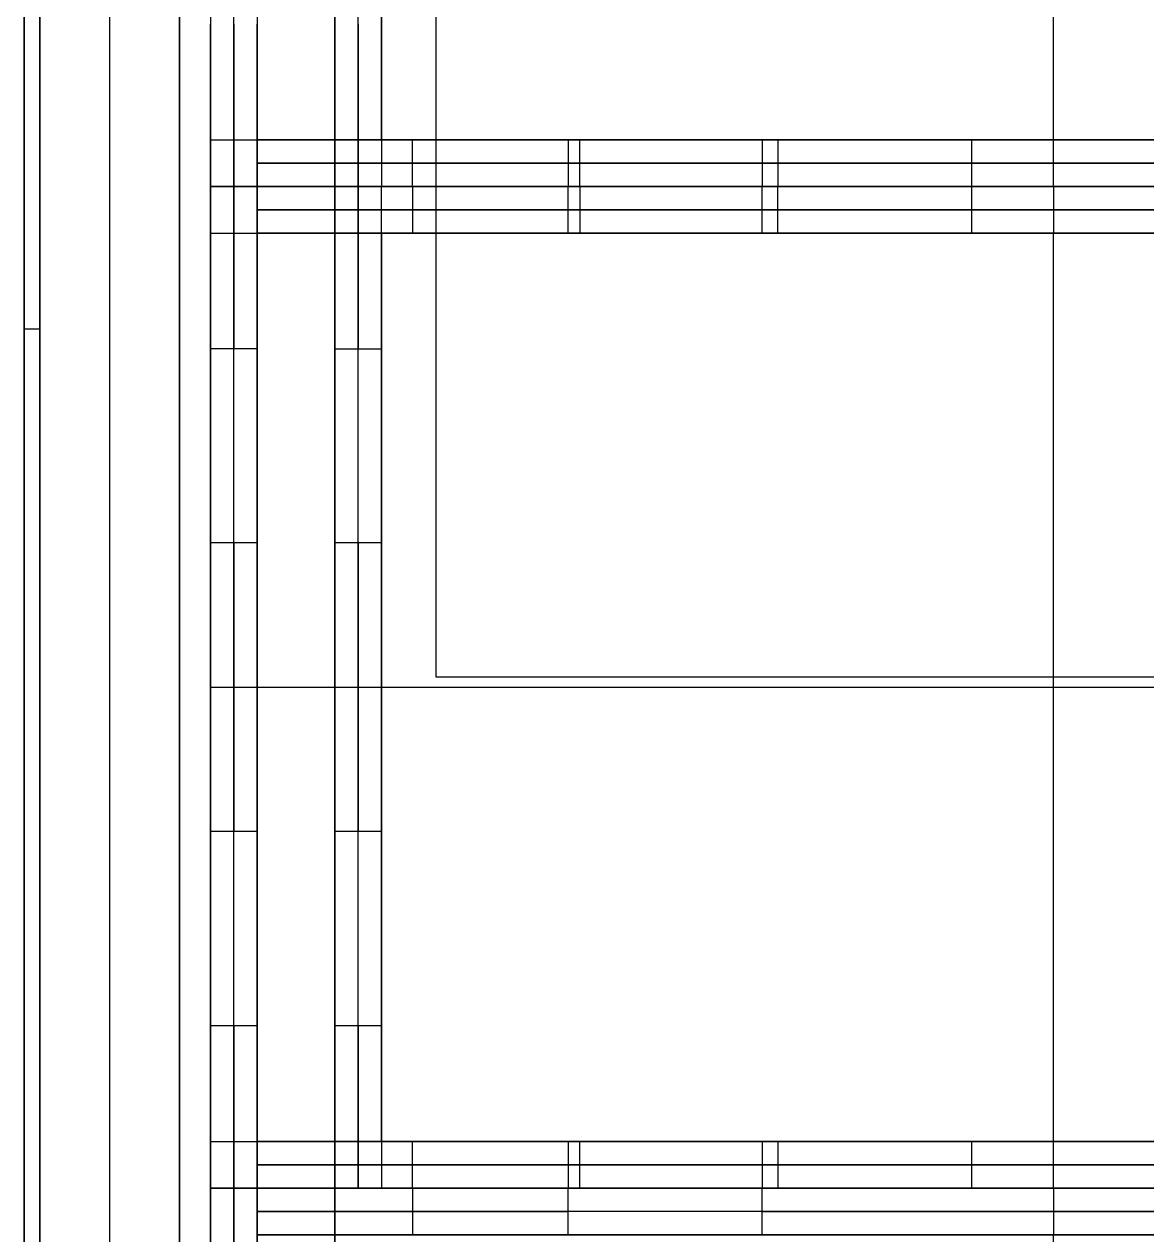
# Model space of a CAD drawing. Header units: millimetres. Extents: x 54 to 2208, y -253 to 13074.
# Drawn here: x 54 to 198.5, y 244.2 to 400 of the extents above; entities that cross this region are included whole.
import ezdxf

# ---------------------------------------------------------------- set-up
doc = ezdxf.new("R2010")
doc.units = ezdxf.units.MM
doc.header["$MEASUREMENT"] = 0
for name, color, linetype, true_color in [('Default', 178, 'Continuous', 0x000000), ('Drawers', 1, 'Continuous', 0xff0000), ('Hanging stuff', 5, 'Continuous', 0x0000ff), ('Little drawers', 15, 'Continuous', 0xa43730)]:
    doc.layers.add(name, color=color, linetype=linetype, true_color=true_color)

msp = doc.modelspace()

# ---------------------------------------------------------------- linework, layer by layer
at = {"layer": 'Default'}
for p, q in [((56, 544), (56, -56)), ((56, 544, 15), (56, -56, 15)), ((56, -56, 7.5), (56, 544, 7.5)), ((56, 544, 900), (56, -56, 900)), ((56, 544, 915), (56, -56, 915)), ((56, -56, 907.5), (56, 544, 907.5)), ((65, 529, 289), (65, -41, 289)), ((65, 529, 304), (65, -41, 304)), ((65, 529, 601), (65, -41, 601)), ((65, 529, 616), (65, -41, 616)), ((54, 528, 601), (54, -42, 601)), ((54, -42, 616), (54, 528, 616)), ((54, -42, 631), (54, 528, 631)), ((54, -42, 608.5), (54, 528, 608.5)), ((54, 528, 623.5), (54, -42, 623.5)), ((54, 528, 601), (54, -42, 601)), ((74, -42, 15), (74, 528, 15)), ((74, -42, 30), (74, 528, 30)), ((74, 528, 22.5), (74, -42, 22.5)), ((74, -42, 304), (74, 528, 304)), ((74, -42, 319), (74, 528, 319)), ((74, 528, 311.5), (74, -42, 311.5)), ((74, 508, 631), (74, -22, 631)), ((74, -22, 616), (74, 508, 616)), ((74, -22, 623.5), (74, 508, 623.5)), ((94, -22, 15), (94, 508, 15)), ((94, 508, 30), (94, -22, 30)), ((94, -22, 22.5), (94, 508, 22.5)), ((94, -22, 304), (94, 508, 304)), ((94, 508, 319), (94, -22, 319)), ((94, -22, 311.5), (94, 508, 311.5)), ((107, 487, 905), (107, 316, 905)), ((107, 487, 915), (107, 316, 915)), ((107, 487, 910), (107, 316, 910)), ((107, 316, 905), (512, 316, 905)), ((107, 316, 905), (107, 316, 915)), ((107, 316, 915), (512, 316, 915)), ((107, 316, 910), (512, 316, 910))]:
    msp.add_line(p, q, dxfattribs=at)
for points in [[(56, 544), (56, -56), (556, -56), (556, 544)], [(56, 544), (56, -56), (556, -56), (556, 544)], [(54, -42), (536, -42), (536, 528), (54, 528)]]:
    msp.add_lwpolyline(points, close=True, dxfattribs=at)
at = {"layer": 'Default', "extrusion": (1, 0, 0)}
msp.add_lwpolyline([(544, 900), (544, 0), (-56, 0), (-56, 900)], dxfattribs=at)
at = {"layer": 'Drawers'}
for p, q in [((94, 508, 113.81), (94, 379.09, 113.81)), ((94, 508, 402.81), (94, 379.09, 402.81)), ((97, 379.09, 113.81), (97, 508, 113.81)), ((97, 379.09, 402.81), (97, 508, 402.81)), ((94, 385.09, 64.41), (94, 502, 64.41)), ((94, 385.09, 353.41), (94, 502, 353.41)), ((100, 502, 113.81), (100, 385.09, 113.81)), ((100, 385.09, 64.41), (100, 502, 64.41)), ((100, 502, 402.81), (100, 385.09, 402.81)), ((100, 385.09, 353.41), (100, 502, 353.41)), ((94, 379.09, 15), (94, 399.97, 15)), ((94, 379.09, 304), (94, 399.97, 304)), ((97, 399.97, 15), (97, 379.09, 15)), ((97, 399.97, 304), (97, 379.09, 304)), ((100, 385.09, 15), (100, 399.97, 15)), ((100, 385.09, 21), (100, 399.97, 21)), ((100, 385.09, 304), (100, 399.97, 304)), ((100, 385.09, 310), (100, 399.97, 310)), ((94, 385.09, 54.91), (94, 379.09, 54.91)), ((94, 385.09, 79.91), (94, 385.09, 54.91)), ((94, 385.09, 79.91), (94, 379.09, 79.91)), ((94, 385.09, 15), (100, 385.09, 15)), ((94, 379.09, 67.41), (94, 385.09, 67.41)), ((94, 385.09, 343.91), (94, 379.09, 343.91)), ((94, 385.09, 368.91), (94, 385.09, 343.91)), ((94, 385.09, 368.91), (94, 379.09, 368.91)), ((94, 385.09, 304), (100, 385.09, 304)), ((94, 379.09, 356.41), (94, 385.09, 356.41)), ((100, 385.09, 15), (151, 385.09, 15)), ((151, 385.09, 21), (100, 385.09, 21)), ((100, 385.09, 79.91), (100, 385.09, 54.91)), ((100, 385.09, 15), (100, 379.09, 15)), ((522, 385.09, 113.81), (100, 385.09, 113.81)), ((100, 385.09, 113.81), (100, 385.09, 79.91)), ((100, 385.09, 54.91), (100, 385.09, 21)), ((100, 385.09, 113.81), (100, 379.09, 113.81)), ((100, 385.09, 64.41), (522, 385.09, 64.41)), ((100, 385.09, 304), (151, 385.09, 304)), ((151, 385.09, 310), (100, 385.09, 310)), ((100, 385.09, 368.91), (100, 385.09, 343.91)), ((100, 385.09, 304), (100, 379.09, 304)), ((522, 385.09, 402.81), (100, 385.09, 402.81)), ((100, 385.09, 402.81), (100, 385.09, 368.91)), ((100, 385.09, 343.91), (100, 385.09, 310)), ((100, 385.09, 402.81), (100, 379.09, 402.81)), ((100, 385.09, 353.41), (522, 385.09, 353.41)), ((125.5, 379.09, 15), (125.5, 385.09, 15)), ((125.5, 379.09, 304), (125.5, 385.09, 304)), ((151, 385.09, 15), (151, 379.09, 15)), ((151, 385.09, 21), (176, 385.09, 21)), ((151, 385.09, 304), (151, 379.09, 304)), ((151, 385.09, 310), (176, 385.09, 310)), ((176, 379.09, 15), (176, 385.09, 15)), ((176, 385.09, 15), (256, 385.09, 15)), ((256, 385.09, 21), (176, 385.09, 21)), ((176, 379.09, 304), (176, 385.09, 304)), ((176, 385.09, 304), (256, 385.09, 304)), ((256, 385.09, 310), (176, 385.09, 310)), ((94, 382.09, 54.91), (94, 382.09, 79.91)), ((94, 382.09, 343.91), (94, 382.09, 368.91)), ((100, 382.09, 113.81), (522, 382.09, 113.81)), ((151, 382.09, 15), (100, 382.09, 15)), ((100, 382.09, 402.81), (522, 382.09, 402.81)), ((151, 382.09, 304), (100, 382.09, 304)), ((256, 382.09, 15), (176, 382.09, 15)), ((256, 382.09, 304), (176, 382.09, 304)), ((94, 358.21, 15), (94, 379.09, 15)), ((94, 379.09, 113.81), (94, 250.18, 113.81)), ((94, 379.09, 79.91), (94, 379.09, 113.81)), ((94, 373.09, 79.91), (94, 379.09, 79.91)), ((94, 373.09, 54.91), (94, 379.09, 54.91)), ((94, 379.09, 15), (94, 379.09, 54.91)), ((100, 379.09, 15), (94, 379.09, 15)), ((100, 379.09, 54.91), (94, 379.09, 54.91)), ((94, 379.09, 79.91), (100, 379.09, 79.91)), ((100, 379.09, 113.81), (94, 379.09, 113.81)), ((94, 379.09, 54.91), (94, 379.09, 79.91)), ((94, 379.09, 21), (100, 379.09, 21)), ((94, 379.09, 96.86), (100, 379.09, 96.86)), ((94, 379.09, 64.41), (528, 379.09, 64.41)), ((94, 379.09, 67.41), (94, 373.09, 67.41)), ((94, 379.09, 54.91), (94, 379.09, 15)), ((94, 379.09, 113.81), (94, 379.09, 79.91)), ((100, 379.09, 113.81), (94, 379.09, 113.81)), ((100, 379.09, 79.91), (94, 379.09, 79.91)), ((94, 379.09, 54.91), (100, 379.09, 54.91)), ((100, 379.09, 15), (94, 379.09, 15)), ((94, 379.09, 79.91), (94, 379.09, 54.91)), ((94, 379.09, 96.86), (100, 379.09, 96.86)), ((94, 379.09, 21), (100, 379.09, 21)), ((94, 379.09, 64.41), (528, 379.09, 64.41)), ((94, 379.09, 343.91), (94, 379.09, 304)), ((94, 379.09, 402.81), (94, 379.09, 368.91)), ((100, 379.09, 402.81), (94, 379.09, 402.81)), ((100, 379.09, 368.91), (94, 379.09, 368.91)), ((94, 379.09, 343.91), (100, 379.09, 343.91)), ((100, 379.09, 304), (94, 379.09, 304)), ((94, 379.09, 368.91), (94, 379.09, 343.91)), ((94, 379.09, 385.86), (100, 379.09, 385.86)), ((94, 379.09, 310), (100, 379.09, 310)), ((94, 379.09, 353.41), (528, 379.09, 353.41)), ((94, 358.21, 304), (94, 379.09, 304)), ((94, 379.09, 402.81), (94, 250.18, 402.81)), ((94, 379.09, 368.91), (94, 379.09, 402.81)), ((94, 373.09, 368.91), (94, 379.09, 368.91)), ((94, 373.09, 343.91), (94, 379.09, 343.91)), ((94, 379.09, 304), (94, 379.09, 343.91)), ((100, 379.09, 304), (94, 379.09, 304)), ((100, 379.09, 343.91), (94, 379.09, 343.91)), ((94, 379.09, 368.91), (100, 379.09, 368.91)), ((100, 379.09, 402.81), (94, 379.09, 402.81)), ((94, 379.09, 343.91), (94, 379.09, 368.91)), ((94, 379.09, 310), (100, 379.09, 310)), ((94, 379.09, 385.86), (100, 379.09, 385.86)), ((94, 379.09, 353.41), (528, 379.09, 353.41)), ((94, 379.09, 356.41), (94, 373.09, 356.41)), ((97, 379.09, 15), (97, 358.21, 15)), ((97, 379.09, 54.91), (97, 379.09, 15)), ((97, 379.09, 113.81), (97, 379.09, 79.91)), ((97, 250.18, 113.81), (97, 379.09, 113.81)), ((97, 379.09, 79.91), (97, 379.09, 113.81)), ((97, 379.09, 15), (97, 379.09, 54.91)), ((97, 379.09, 368.91), (97, 379.09, 402.81)), ((97, 379.09, 304), (97, 379.09, 343.91)), ((97, 379.09, 304), (97, 358.21, 304)), ((97, 379.09, 343.91), (97, 379.09, 304)), ((97, 379.09, 402.81), (97, 379.09, 368.91)), ((97, 250.18, 402.81), (97, 379.09, 402.81)), ((100, 379.09, 15), (100, 379.09, 54.91)), ((100, 379.09, 79.91), (100, 379.09, 113.81)), ((100, 373.09, 113.81), (100, 379.09, 113.81)), ((100, 379.09, 113.81), (522, 379.09, 113.81)), ((151, 379.09, 15), (100, 379.09, 15)), ((100, 373.09, 15), (100, 379.09, 15)), ((100, 379.09, 113.81), (100, 379.09, 79.91)), ((100, 379.09, 54.91), (100, 379.09, 15)), ((100, 379.09, 15), (151, 379.09, 15)), ((522, 379.09, 113.81), (100, 379.09, 113.81)), ((100, 379.09, 402.81), (100, 379.09, 368.91)), ((100, 379.09, 343.91), (100, 379.09, 304)), ((100, 379.09, 304), (151, 379.09, 304)), ((522, 379.09, 402.81), (100, 379.09, 402.81)), ((100, 379.09, 304), (100, 379.09, 343.91)), ((100, 379.09, 368.91), (100, 379.09, 402.81)), ((100, 373.09, 402.81), (100, 379.09, 402.81)), ((100, 379.09, 402.81), (522, 379.09, 402.81)), ((151, 379.09, 304), (100, 379.09, 304)), ((100, 373.09, 304), (100, 379.09, 304)), ((125.5, 379.09, 15), (125.5, 373.09, 15)), ((125.5, 379.09, 304), (125.5, 373.09, 304)), ((151, 379.09, 15), (176, 379.09, 15)), ((151, 373.09, 15), (151, 379.09, 15)), ((151, 379.09, 21), (151, 379.09, 15)), ((176, 379.09, 21), (151, 379.09, 21)), ((176, 379.09, 18), (151, 379.09, 18)), ((176, 379.09, 15), (151, 379.09, 15)), ((151, 379.09, 21), (176, 379.09, 21)), ((151, 379.09, 15), (151, 379.09, 21)), ((151, 379.09, 18), (176, 379.09, 18)), ((176, 379.09, 304), (151, 379.09, 304)), ((151, 379.09, 310), (176, 379.09, 310)), ((151, 379.09, 304), (151, 379.09, 310)), ((151, 379.09, 307), (176, 379.09, 307)), ((151, 379.09, 304), (176, 379.09, 304)), ((151, 373.09, 304), (151, 379.09, 304)), ((151, 379.09, 310), (151, 379.09, 304)), ((176, 379.09, 310), (151, 379.09, 310)), ((176, 379.09, 307), (151, 379.09, 307)), ((163.5, 379.09, 15), (163.5, 379.09, 21)), ((163.5, 379.09, 15), (163.5, 379.09, 21)), ((163.5, 379.09, 304), (163.5, 379.09, 310)), ((163.5, 379.09, 304), (163.5, 379.09, 310)), ((176, 373.09, 15), (176, 379.09, 15)), ((176, 379.09, 15), (176, 379.09, 21)), ((256, 379.09, 15), (176, 379.09, 15)), ((176, 379.09, 21), (176, 379.09, 15)), ((176, 379.09, 15), (256, 379.09, 15)), ((176, 379.09, 310), (176, 379.09, 304)), ((176, 379.09, 304), (256, 379.09, 304)), ((176, 373.09, 304), (176, 379.09, 304)), ((176, 379.09, 304), (176, 379.09, 310)), ((256, 379.09, 304), (176, 379.09, 304)), ((94, 376.09, 79.91), (94, 376.09, 54.91)), ((94, 376.09, 368.91), (94, 376.09, 343.91)), ((100, 376.09, 15), (151, 376.09, 15)), ((522, 376.09, 113.81), (100, 376.09, 113.81)), ((100, 376.09, 304), (151, 376.09, 304)), ((522, 376.09, 402.81), (100, 376.09, 402.81)), ((176, 376.09, 15), (256, 376.09, 15)), ((176, 376.09, 304), (256, 376.09, 304)), ((94, 373.09, 54.91), (94, 373.09, 79.91)), ((94, 256.18, 64.41), (94, 373.09, 64.41)), ((94, 373.09, 15), (100, 373.09, 15)), ((94, 373.09, 343.91), (94, 373.09, 368.91)), ((94, 256.18, 353.41), (94, 373.09, 353.41)), ((94, 373.09, 304), (100, 373.09, 304)), ((151, 373.09, 15), (100, 373.09, 15)), ((100, 358.21, 15), (100, 373.09, 15)), ((100, 358.21, 21), (100, 373.09, 21)), ((100, 373.09, 21), (151, 373.09, 21)), ((100, 373.09, 54.91), (100, 373.09, 79.91)), ((100, 373.09, 113.81), (522, 373.09, 113.81)), ((100, 373.09, 79.91), (100, 373.09, 113.81)), ((100, 373.09, 113.81), (100, 256.18, 113.81)), ((100, 373.09, 21), (100, 373.09, 54.91)), ((100, 256.18, 64.41), (100, 373.09, 64.41)), ((100, 373.09, 64.41), (522, 373.09, 64.41)), ((151, 373.09, 304), (100, 373.09, 304)), ((100, 358.21, 304), (100, 373.09, 304)), ((100, 358.21, 310), (100, 373.09, 310)), ((100, 373.09, 310), (151, 373.09, 310)), ((100, 373.09, 343.91), (100, 373.09, 368.91)), ((100, 373.09, 402.81), (522, 373.09, 402.81)), ((100, 373.09, 368.91), (100, 373.09, 402.81)), ((100, 373.09, 402.81), (100, 256.18, 402.81)), ((100, 373.09, 310), (100, 373.09, 343.91)), ((100, 256.18, 353.41), (100, 373.09, 353.41)), ((100, 373.09, 353.41), (522, 373.09, 353.41)), ((176, 373.09, 21), (151, 373.09, 21)), ((176, 373.09, 310), (151, 373.09, 310)), ((256, 373.09, 15), (176, 373.09, 15)), ((176, 373.09, 21), (256, 373.09, 21)), ((256, 373.09, 304), (176, 373.09, 304)), ((176, 373.09, 310), (256, 373.09, 310)), ((94, 358.21, 15), (100, 358.21, 15)), ((94, 333.21, 15), (94, 358.21, 15)), ((94, 333.21, 21), (94, 358.21, 21)), ((94, 358.21, 21), (94, 358.21, 15)), ((94, 358.21, 18), (94, 333.21, 18)), ((94, 358.21, 304), (100, 358.21, 304)), ((94, 333.21, 304), (94, 358.21, 304)), ((94, 333.21, 310), (94, 358.21, 310)), ((94, 358.21, 310), (94, 358.21, 304)), ((94, 358.21, 307), (94, 333.21, 307)), ((100, 333.21, 21), (100, 358.21, 21)), ((100, 333.21, 310), (100, 358.21, 310)), ((94, 345.71, 15), (94, 345.71, 21)), ((94, 345.71, 304), (94, 345.71, 310)), ((100, 333.21, 15), (94, 333.21, 15)), ((94, 333.21, 15), (94, 333.21, 21)), ((94, 296.06, 15), (94, 333.21, 15)), ((100, 333.21, 304), (94, 333.21, 304)), ((94, 333.21, 304), (94, 333.21, 310)), ((94, 296.06, 304), (94, 333.21, 304)), ((97, 333.21, 15), (97, 296.06, 15)), ((97, 333.21, 304), (97, 296.06, 304)), ((100, 296.06, 15), (100, 333.21, 15)), ((100, 296.06, 21), (100, 333.21, 21)), ((100, 296.06, 304), (100, 333.21, 304)), ((100, 296.06, 310), (100, 333.21, 310)), ((94, 314.64, 113.81), (94, 314.64, 15)), ((94, 314.64, 113.81), (100, 314.64, 113.81)), ((94, 314.64, 15), (100, 314.64, 15)), ((94, 314.64, 402.81), (94, 314.64, 304)), ((94, 314.64, 402.81), (100, 314.64, 402.81)), ((94, 314.64, 304), (100, 314.64, 304)), ((100, 314.64, 15), (522, 314.64, 15)), ((100, 314.64, 113.81), (100, 314.64, 21)), ((100, 314.64, 21), (522, 314.64, 21)), ((100, 314.64, 304), (522, 314.64, 304)), ((100, 314.64, 402.81), (100, 314.64, 310)), ((100, 314.64, 310), (522, 314.64, 310)), ((100, 296.06, 15), (94, 296.06, 15)), ((94, 271.06, 15), (94, 296.06, 15)), ((94, 271.06, 21), (94, 296.06, 21)), ((94, 296.06, 21), (94, 296.06, 15)), ((94, 296.06, 18), (94, 271.06, 18)), ((100, 296.06, 304), (94, 296.06, 304)), ((94, 271.06, 304), (94, 296.06, 304)), ((94, 271.06, 310), (94, 296.06, 310)), ((94, 296.06, 310), (94, 296.06, 304)), ((94, 296.06, 307), (94, 271.06, 307)), ((100, 271.06, 21), (100, 296.06, 21)), ((100, 271.06, 310), (100, 296.06, 310)), ((94, 283.56, 15), (94, 283.56, 21)), ((94, 283.56, 304), (94, 283.56, 310)), ((100, 271.06, 15), (94, 271.06, 15)), ((94, 271.06, 15), (94, 271.06, 21)), ((94, 250.18, 15), (94, 271.06, 15)), ((100, 271.06, 304), (94, 271.06, 304)), ((94, 271.06, 304), (94, 271.06, 310)), ((94, 250.18, 304), (94, 271.06, 304)), ((97, 271.06, 15), (97, 250.18, 15)), ((97, 271.06, 304), (97, 250.18, 304)), ((100, 256.18, 15), (100, 271.06, 15)), ((100, 256.18, 21), (100, 271.06, 21)), ((100, 256.18, 304), (100, 271.06, 304)), ((100, 256.18, 310), (100, 271.06, 310)), ((94, 256.18, 54.91), (94, 250.18, 54.91)), ((94, 256.18, 79.91), (94, 256.18, 54.91)), ((94, 256.18, 79.91), (94, 250.18, 79.91)), ((94, 256.18, 15), (100, 256.18, 15)), ((94, 250.18, 67.41), (94, 256.18, 67.41)), ((94, 256.18, 343.91), (94, 250.18, 343.91)), ((94, 256.18, 368.91), (94, 256.18, 343.91)), ((94, 256.18, 368.91), (94, 250.18, 368.91)), ((94, 256.18, 304), (100, 256.18, 304)), ((94, 250.18, 356.41), (94, 256.18, 356.41)), ((100, 256.18, 15), (151, 256.18, 15)), ((151, 256.18, 21), (100, 256.18, 21)), ((100, 256.18, 79.91), (100, 256.18, 54.91)), ((100, 256.18, 15), (100, 250.18, 15)), ((522, 256.18, 113.81), (100, 256.18, 113.81)), ((100, 256.18, 113.81), (100, 256.18, 79.91)), ((100, 256.18, 54.91), (100, 256.18, 21)), ((100, 256.18, 113.81), (100, 250.18, 113.81)), ((100, 256.18, 64.41), (522, 256.18, 64.41)), ((100, 256.18, 304), (151, 256.18, 304)), ((151, 256.18, 310), (100, 256.18, 310)), ((100, 256.18, 368.91), (100, 256.18, 343.91)), ((100, 256.18, 304), (100, 250.18, 304)), ((522, 256.18, 402.81), (100, 256.18, 402.81)), ((100, 256.18, 402.81), (100, 256.18, 368.91)), ((100, 256.18, 343.91), (100, 256.18, 310)), ((100, 256.18, 402.81), (100, 250.18, 402.81)), ((100, 256.18, 353.41), (522, 256.18, 353.41)), ((125.5, 250.18, 15), (125.5, 256.18, 15)), ((125.5, 250.18, 304), (125.5, 256.18, 304)), ((151, 256.18, 15), (151, 250.18, 15)), ((151, 256.18, 21), (176, 256.18, 21)), ((151, 256.18, 304), (151, 250.18, 304)), ((151, 256.18, 310), (176, 256.18, 310)), ((176, 250.18, 15), (176, 256.18, 15)), ((176, 256.18, 15), (256, 256.18, 15)), ((256, 256.18, 21), (176, 256.18, 21)), ((176, 250.18, 304), (176, 256.18, 304)), ((176, 256.18, 304), (256, 256.18, 304)), ((256, 256.18, 310), (176, 256.18, 310)), ((94, 253.18, 54.91), (94, 253.18, 79.91)), ((94, 253.18, 343.91), (94, 253.18, 368.91)), ((100, 253.18, 113.81), (522, 253.18, 113.81)), ((151, 253.18, 15), (100, 253.18, 15)), ((100, 253.18, 402.81), (522, 253.18, 402.81)), ((151, 253.18, 304), (100, 253.18, 304)), ((256, 253.18, 15), (176, 253.18, 15)), ((256, 253.18, 304), (176, 253.18, 304)), ((94, 250.18, 54.91), (94, 250.18, 15)), ((94, 250.18, 113.81), (94, 250.18, 79.91)), ((100, 250.18, 113.81), (94, 250.18, 113.81)), ((100, 250.18, 79.91), (94, 250.18, 79.91)), ((94, 250.18, 54.91), (100, 250.18, 54.91)), ((100, 250.18, 15), (94, 250.18, 15)), ((94, 250.18, 79.91), (94, 250.18, 54.91)), ((94, 250.18, 96.86), (100, 250.18, 96.86)), ((94, 250.18, 21), (100, 250.18, 21)), ((94, 250.18, 64.41), (528, 250.18, 64.41)), ((94, 250.18, 343.91), (94, 250.18, 304)), ((94, 250.18, 402.81), (94, 250.18, 368.91)), ((100, 250.18, 402.81), (94, 250.18, 402.81)), ((100, 250.18, 368.91), (94, 250.18, 368.91)), ((94, 250.18, 343.91), (100, 250.18, 343.91)), ((100, 250.18, 304), (94, 250.18, 304)), ((94, 250.18, 368.91), (94, 250.18, 343.91)), ((94, 250.18, 385.86), (100, 250.18, 385.86)), ((94, 250.18, 310), (100, 250.18, 310)), ((94, 250.18, 353.41), (528, 250.18, 353.41)), ((97, 250.18, 79.91), (97, 250.18, 113.81)), ((97, 250.18, 15), (97, 250.18, 54.91)), ((97, 250.18, 368.91), (97, 250.18, 402.81)), ((97, 250.18, 304), (97, 250.18, 343.91)), ((100, 250.18, 113.81), (100, 250.18, 79.91)), ((100, 250.18, 54.91), (100, 250.18, 15)), ((100, 250.18, 15), (151, 250.18, 15)), ((522, 250.18, 113.81), (100, 250.18, 113.81)), ((100, 250.18, 402.81), (100, 250.18, 368.91)), ((100, 250.18, 343.91), (100, 250.18, 304)), ((100, 250.18, 304), (151, 250.18, 304)), ((522, 250.18, 402.81), (100, 250.18, 402.81)), ((176, 250.18, 15), (151, 250.18, 15)), ((151, 250.18, 21), (176, 250.18, 21)), ((151, 250.18, 15), (151, 250.18, 21)), ((151, 250.18, 18), (176, 250.18, 18)), ((176, 250.18, 304), (151, 250.18, 304)), ((151, 250.18, 310), (176, 250.18, 310)), ((151, 250.18, 304), (151, 250.18, 310)), ((151, 250.18, 307), (176, 250.18, 307)), ((163.5, 250.18, 15), (163.5, 250.18, 21)), ((163.5, 250.18, 304), (163.5, 250.18, 310)), ((176, 250.18, 21), (176, 250.18, 15)), ((176, 250.18, 15), (256, 250.18, 15)), ((176, 250.18, 310), (176, 250.18, 304)), ((176, 250.18, 304), (256, 250.18, 304))]:
    msp.add_line(p, q, dxfattribs=at)
at = {"layer": 'Hanging stuff'}
for p, q in [((54, -42, 900), (54, 528, 900)), ((56, 77.35, 900), (56, 409.65, 900)), ((54, 360.78, 900), (56, 360.78, 900))]:
    msp.add_line(p, q, dxfattribs=at)
at = {"layer": 'Little drawers'}
for p, q in [((78, 508, 699.81), (78, 379.09, 699.81)), ((81, 379.09, 699.81), (81, 508, 699.81)), ((78, 502, 650.41), (78, 385.09, 650.41)), ((84, 502, 699.81), (84, 385.09, 699.81)), ((84, 502, 650.41), (84, 385.09, 650.41)), ((186.5, 385.09, 607), (186.5, 502, 607)), ((78, 379.09, 601), (78, 399.97, 601)), ((81, 399.97, 601), (81, 379.09, 601)), ((84, 385.09, 601), (84, 399.97, 601)), ((84, 399.97, 607), (84, 385.09, 607)), ((78, 385.09, 640.91), (78, 379.09, 640.91)), ((78, 385.09, 665.91), (78, 385.09, 640.91)), ((78, 379.09, 665.91), (78, 385.09, 665.91)), ((78, 379.09, 653.41), (78, 385.09, 653.41)), ((78, 385.09, 601), (84, 385.09, 601)), ((124, 385.09, 601), (84, 385.09, 601)), ((84, 385.09, 607), (124, 385.09, 607)), ((84, 379.09, 601), (84, 385.09, 601)), ((84, 385.09, 665.91), (84, 385.09, 699.81)), ((84, 385.09, 699.81), (84, 379.09, 699.81)), ((84, 385.09, 699.81), (289, 385.09, 699.81)), ((84, 385.09, 665.91), (84, 385.09, 640.91)), ((84, 385.09, 607), (84, 385.09, 640.91)), ((84, 385.09, 650.41), (289, 385.09, 650.41)), ((104, 379.09, 601), (104, 385.09, 601)), ((124, 385.09, 601), (124, 379.09, 601)), ((149, 385.09, 607), (124, 385.09, 607)), ((224, 385.09, 601), (149, 385.09, 601)), ((149, 385.09, 601), (149, 379.09, 601)), ((149, 385.09, 607), (224, 385.09, 607)), ((186.5, 379.09, 601), (186.5, 385.09, 601)), ((186.5, 379.09, 699.81), (186.5, 385.09, 699.81)), ((186.5, 385.09, 699.81), (186.5, 385.09, 607)), ((78, 382.09, 665.91), (78, 382.09, 640.91)), ((84, 382.09, 601), (124, 382.09, 601)), ((289, 382.09, 699.81), (84, 382.09, 699.81)), ((149, 382.09, 601), (224, 382.09, 601)), ((84, 379.09, 665.91), (78, 379.09, 665.91)), ((78, 379.09, 640.91), (78, 379.09, 665.91)), ((84, 379.09, 640.91), (78, 379.09, 640.91)), ((78, 379.09, 640.91), (78, 373.09, 640.91)), ((78, 373.09, 665.91), (78, 379.09, 665.91)), ((78, 379.09, 601), (78, 379.09, 640.91)), ((78, 358.21, 601), (78, 379.09, 601)), ((78, 379.09, 699.81), (78, 250.18, 699.81)), ((78, 379.09, 665.91), (78, 379.09, 699.81)), ((78, 379.09, 601), (84, 379.09, 601)), ((84, 379.09, 699.81), (78, 379.09, 699.81)), ((78, 379.09, 650.41), (295, 379.09, 650.41)), ((78, 379.09, 653.41), (78, 373.09, 653.41)), ((78, 379.09, 607), (84, 379.09, 607)), ((78, 379.09, 682.86), (84, 379.09, 682.86)), ((84, 379.09, 665.91), (78, 379.09, 665.91)), ((78, 379.09, 640.91), (78, 379.09, 665.91)), ((84, 379.09, 640.91), (78, 379.09, 640.91)), ((78, 379.09, 640.91), (78, 379.09, 601)), ((78, 379.09, 699.81), (78, 379.09, 665.91)), ((84, 379.09, 699.81), (78, 379.09, 699.81)), ((84, 379.09, 601), (78, 379.09, 601)), ((78, 379.09, 650.41), (295, 379.09, 650.41)), ((78, 379.09, 682.86), (84, 379.09, 682.86)), ((78, 379.09, 607), (84, 379.09, 607)), ((81, 379.09, 640.91), (81, 379.09, 601)), ((81, 379.09, 699.81), (81, 379.09, 665.91)), ((81, 250.18, 699.81), (81, 379.09, 699.81)), ((81, 379.09, 601), (81, 358.21, 601)), ((81, 379.09, 665.91), (81, 379.09, 699.81)), ((81, 379.09, 601), (81, 379.09, 640.91)), ((84, 379.09, 699.81), (289, 379.09, 699.81)), ((84, 379.09, 665.91), (84, 379.09, 699.81)), ((84, 379.09, 601), (84, 379.09, 640.91)), ((124, 379.09, 601), (84, 379.09, 601)), ((84, 373.09, 601), (84, 379.09, 601)), ((84, 379.09, 699.81), (84, 373.09, 699.81)), ((84, 379.09, 699.81), (289, 379.09, 699.81)), ((84, 379.09, 699.81), (84, 379.09, 665.91)), ((84, 379.09, 640.91), (84, 379.09, 601)), ((124, 379.09, 601), (84, 379.09, 601)), ((104, 379.09, 601), (104, 373.09, 601)), ((124, 373.09, 601), (124, 379.09, 601)), ((149, 379.09, 601), (124, 379.09, 601)), ((149, 379.09, 607), (124, 379.09, 607)), ((124, 379.09, 607), (124, 379.09, 601)), ((124, 379.09, 604), (149, 379.09, 604)), ((124, 379.09, 601), (149, 379.09, 601)), ((124, 379.09, 607), (124, 379.09, 601)), ((149, 379.09, 607), (124, 379.09, 607)), ((149, 379.09, 604), (124, 379.09, 604)), ((136.5, 379.09, 601), (136.5, 379.09, 607)), ((136.5, 379.09, 601), (136.5, 379.09, 607)), ((149, 373.09, 601), (149, 379.09, 601)), ((149, 379.09, 601), (149, 379.09, 607)), ((224, 379.09, 601), (149, 379.09, 601)), ((149, 379.09, 601), (149, 379.09, 607)), ((224, 379.09, 601), (149, 379.09, 601)), ((186.5, 379.09, 699.81), (186.5, 379.09, 601)), ((186.5, 379.09, 601), (186.5, 373.09, 601)), ((186.5, 379.09, 699.81), (186.5, 373.09, 699.81)), ((186.5, 379.09, 699.81), (186.5, 379.09, 601)), ((78, 376.09, 665.91), (78, 376.09, 640.91)), ((84, 376.09, 601), (124, 376.09, 601)), ((289, 376.09, 699.81), (84, 376.09, 699.81)), ((149, 376.09, 601), (224, 376.09, 601)), ((78, 373.09, 640.91), (78, 373.09, 665.91)), ((78, 373.09, 650.41), (78, 256.18, 650.41)), ((78, 373.09, 601), (84, 373.09, 601)), ((84, 358.21, 601), (84, 373.09, 601)), ((124, 373.09, 601), (84, 373.09, 601)), ((124, 373.09, 607), (84, 373.09, 607)), ((84, 373.09, 607), (84, 358.21, 607)), ((84, 373.09, 665.91), (84, 373.09, 699.81)), ((84, 373.09, 699.81), (289, 373.09, 699.81)), ((84, 373.09, 640.91), (84, 373.09, 665.91)), ((84, 373.09, 699.81), (84, 256.18, 699.81)), ((84, 373.09, 607), (84, 373.09, 640.91)), ((84, 373.09, 650.41), (289, 373.09, 650.41)), ((84, 373.09, 650.41), (84, 256.18, 650.41)), ((149, 373.09, 607), (124, 373.09, 607)), ((224, 373.09, 601), (149, 373.09, 601)), ((224, 373.09, 607), (149, 373.09, 607)), ((186.5, 373.09, 699.81), (186.5, 373.09, 607)), ((186.5, 256.18, 607), (186.5, 373.09, 607)), ((78, 358.21, 601), (78, 333.21, 601)), ((84, 358.21, 601), (78, 358.21, 601)), ((78, 358.21, 607), (78, 358.21, 601)), ((78, 333.21, 607), (78, 358.21, 607)), ((78, 333.21, 604), (78, 358.21, 604)), ((84, 333.21, 607), (84, 358.21, 607)), ((78, 345.71, 601), (78, 345.71, 607)), ((84, 333.21, 601), (78, 333.21, 601)), ((78, 333.21, 601), (78, 333.21, 607)), ((78, 296.06, 601), (78, 333.21, 601)), ((81, 333.21, 601), (81, 296.06, 601)), ((84, 296.06, 601), (84, 333.21, 601)), ((84, 333.21, 607), (84, 296.06, 607)), ((78, 314.64, 601), (78, 314.64, 699.81)), ((78, 314.64, 699.81), (84, 314.64, 699.81)), ((78, 314.64, 601), (84, 314.64, 601)), ((84, 314.64, 607), (289, 314.64, 607)), ((84, 314.64, 607), (84, 314.64, 699.81)), ((78, 296.06, 601), (78, 271.06, 601)), ((84, 296.06, 601), (78, 296.06, 601)), ((78, 296.06, 607), (78, 296.06, 601)), ((78, 271.06, 607), (78, 296.06, 607)), ((78, 271.06, 604), (78, 296.06, 604)), ((84, 271.06, 607), (84, 296.06, 607)), ((78, 283.56, 601), (78, 283.56, 607)), ((84, 271.06, 601), (78, 271.06, 601)), ((78, 271.06, 601), (78, 271.06, 607)), ((78, 250.18, 601), (78, 271.06, 601)), ((81, 271.06, 601), (81, 250.18, 601)), ((84, 256.18, 601), (84, 271.06, 601)), ((84, 271.06, 607), (84, 256.18, 607)), ((78, 256.18, 640.91), (78, 250.18, 640.91)), ((78, 256.18, 665.91), (78, 256.18, 640.91)), ((78, 250.18, 665.91), (78, 256.18, 665.91)), ((78, 250.18, 653.41), (78, 256.18, 653.41)), ((78, 256.18, 601), (84, 256.18, 601)), ((124, 256.18, 601), (84, 256.18, 601)), ((84, 256.18, 607), (124, 256.18, 607)), ((84, 250.18, 601), (84, 256.18, 601)), ((84, 256.18, 665.91), (84, 256.18, 699.81)), ((84, 256.18, 699.81), (84, 250.18, 699.81)), ((84, 256.18, 699.81), (289, 256.18, 699.81)), ((84, 256.18, 665.91), (84, 256.18, 640.91)), ((84, 256.18, 607), (84, 256.18, 640.91)), ((84, 256.18, 650.41), (289, 256.18, 650.41)), ((104, 250.18, 601), (104, 256.18, 601)), ((124, 256.18, 601), (124, 250.18, 601)), ((149, 256.18, 607), (124, 256.18, 607)), ((224, 256.18, 601), (149, 256.18, 601)), ((149, 256.18, 601), (149, 250.18, 601)), ((149, 256.18, 607), (224, 256.18, 607)), ((186.5, 250.18, 601), (186.5, 256.18, 601)), ((186.5, 250.18, 699.81), (186.5, 256.18, 699.81)), ((186.5, 256.18, 699.81), (186.5, 256.18, 607)), ((78, 253.18, 665.91), (78, 253.18, 640.91)), ((84, 253.18, 601), (124, 253.18, 601)), ((289, 253.18, 699.81), (84, 253.18, 699.81)), ((149, 253.18, 601), (224, 253.18, 601)), ((84, 250.18, 665.91), (78, 250.18, 665.91)), ((78, 250.18, 640.91), (78, 250.18, 665.91)), ((84, 250.18, 640.91), (78, 250.18, 640.91)), ((78, 250.18, 640.91), (78, 244.18, 640.91)), ((78, 244.18, 665.91), (78, 250.18, 665.91)), ((78, 250.18, 601), (78, 250.18, 640.91)), ((78, 229.3, 601), (78, 250.18, 601)), ((78, 250.18, 699.81), (78, 121.27, 699.81)), ((78, 250.18, 665.91), (78, 250.18, 699.81)), ((78, 250.18, 601), (84, 250.18, 601)), ((84, 250.18, 699.81), (78, 250.18, 699.81)), ((78, 250.18, 650.41), (295, 250.18, 650.41)), ((78, 250.18, 653.41), (78, 244.18, 653.41)), ((78, 250.18, 607), (84, 250.18, 607)), ((78, 250.18, 682.86), (84, 250.18, 682.86)), ((84, 250.18, 665.91), (78, 250.18, 665.91)), ((78, 250.18, 640.91), (78, 250.18, 665.91)), ((84, 250.18, 640.91), (78, 250.18, 640.91)), ((78, 250.18, 640.91), (78, 250.18, 601)), ((78, 250.18, 699.81), (78, 250.18, 665.91)), ((84, 250.18, 699.81), (78, 250.18, 699.81)), ((84, 250.18, 601), (78, 250.18, 601)), ((78, 250.18, 650.41), (295, 250.18, 650.41)), ((78, 250.18, 682.86), (84, 250.18, 682.86)), ((78, 250.18, 607), (84, 250.18, 607)), ((81, 250.18, 640.91), (81, 250.18, 601)), ((81, 250.18, 699.81), (81, 250.18, 665.91)), ((81, 121.27, 699.81), (81, 250.18, 699.81)), ((81, 250.18, 601), (81, 229.3, 601)), ((81, 250.18, 665.91), (81, 250.18, 699.81)), ((81, 250.18, 601), (81, 250.18, 640.91)), ((84, 250.18, 699.81), (289, 250.18, 699.81)), ((84, 250.18, 665.91), (84, 250.18, 699.81)), ((84, 250.18, 601), (84, 250.18, 640.91)), ((124, 250.18, 601), (84, 250.18, 601)), ((84, 244.18, 601), (84, 250.18, 601)), ((84, 250.18, 699.81), (84, 244.18, 699.81)), ((84, 250.18, 699.81), (289, 250.18, 699.81)), ((84, 250.18, 699.81), (84, 250.18, 665.91)), ((84, 250.18, 640.91), (84, 250.18, 601)), ((124, 250.18, 601), (84, 250.18, 601)), ((104, 250.18, 601), (104, 244.18, 601)), ((124, 244.18, 601), (124, 250.18, 601)), ((149, 250.18, 601), (124, 250.18, 601)), ((149, 250.18, 607), (124, 250.18, 607)), ((124, 250.18, 607), (124, 250.18, 601)), ((124, 250.18, 604), (149, 250.18, 604)), ((124, 250.18, 601), (149, 250.18, 601)), ((124, 250.18, 607), (124, 250.18, 601)), ((149, 250.18, 607), (124, 250.18, 607)), ((149, 250.18, 604), (124, 250.18, 604)), ((136.5, 250.18, 601), (136.5, 250.18, 607)), ((136.5, 250.18, 601), (136.5, 250.18, 607)), ((149, 244.18, 601), (149, 250.18, 601)), ((149, 250.18, 601), (149, 250.18, 607)), ((224, 250.18, 601), (149, 250.18, 601)), ((149, 250.18, 601), (149, 250.18, 607)), ((224, 250.18, 601), (149, 250.18, 601)), ((186.5, 250.18, 699.81), (186.5, 250.18, 601)), ((186.5, 250.18, 601), (186.5, 244.18, 601)), ((186.5, 250.18, 699.81), (186.5, 244.18, 699.81)), ((186.5, 250.18, 699.81), (186.5, 250.18, 601)), ((78, 247.18, 665.91), (78, 247.18, 640.91)), ((84, 247.18, 601), (124, 247.18, 601)), ((289, 247.18, 699.81), (84, 247.18, 699.81)), ((149, 247.18, 601), (224, 247.18, 601)), ((78, 244.18, 640.91), (78, 244.18, 665.91)), ((84, 229.3, 601), (84, 244.18, 601)), ((124, 244.18, 601), (84, 244.18, 601)), ((124, 244.18, 607), (84, 244.18, 607)), ((84, 244.18, 607), (84, 229.3, 607)), ((84, 244.18, 665.91), (84, 244.18, 699.81)), ((84, 244.18, 699.81), (289, 244.18, 699.81)), ((84, 244.18, 640.91), (84, 244.18, 665.91)), ((84, 244.18, 699.81), (84, 127.27, 699.81)), ((84, 244.18, 607), (84, 244.18, 640.91)), ((84, 244.18, 650.41), (289, 244.18, 650.41)), ((149, 244.18, 607), (124, 244.18, 607)), ((224, 244.18, 601), (149, 244.18, 601)), ((224, 244.18, 607), (149, 244.18, 607)), ((186.5, 244.18, 699.81), (186.5, 244.18, 607)), ((186.5, 127.27, 607), (186.5, 244.18, 607))]:
    msp.add_line(p, q, dxfattribs=at)

doc.saveas('drawing.dxf')
